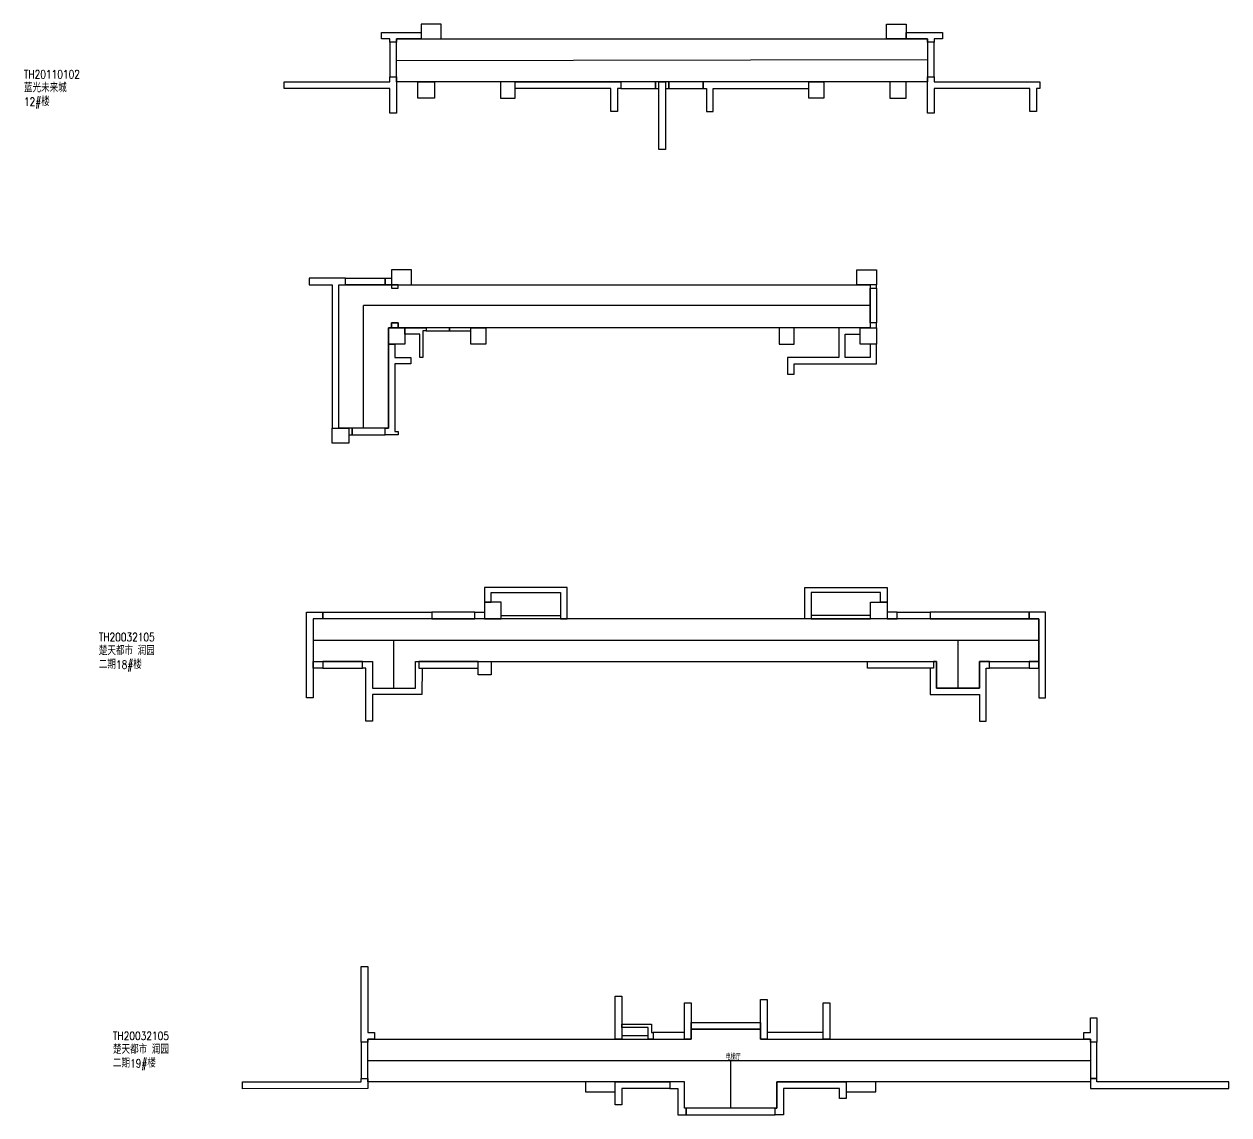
# Model space of a CAD drawing. Extents: x 562698 to 1410372, y 90292 to 698191.
# Drawn here: x 785318 to 821837, y 449011 to 482075 of the extents above; entities that cross this region are included whole.
import ezdxf

# ---------------------------------------------------------------- set-up
doc = ezdxf.new("R2010")
doc.units = 0
doc.header["$LTSCALE"] = 1000
for name, color, linetype in [('2号角度', 3, 'CONTINUOUS'), ('AD-NAME-ROOM', 9, 'CONTINUOUS'), ('中心线示意', 3, 'CONTINUOUS'), ('墙', 6, 'CONTINUOUS'), ('门', 1, 'CONTINUOUS')]:
    doc.layers.add(name, color=color, linetype=linetype)
doc.layers.add('AD-AREA-OUTL', color=31, linetype='CONTINUOUS', plot=False)
doc.styles.add('_TEL_DIM', font='SIMPLEX.shx', dxfattribs={"width": 0.8, "height": 3.5, "bigfont": 'tssdchn.shx'})
doc.styles.add('TH-STYLE3', font='tssdeng.shx', dxfattribs={"width": 0.65, "bigfont": 'tssdchn.shx'})

msp = doc.modelspace()

# ---------------------------------------------------------------- linework, layer by layer
at = {"layer": 'AD-AREA-OUTL'}
for points in [[(796606, 481625), (812706, 481625), (812706, 480325), (796606, 480325)], [(796659, 474073), (796659, 474173), (810959, 474173), (810959, 472873), (796659, 472873), (796659, 473023), (796459, 473023), (796459, 472873), (796359, 472873), (796359, 469823), (794859, 469823), (794859, 474173), (796459, 474173), (796459, 474073)], [(794078, 464050), (794078, 462750), (795878, 462750), (795878, 461950), (797178, 461950), (797178, 462750), (812978, 462750), (812978, 461950), (814278, 461950), (814278, 462750), (816078, 462750), (816078, 464050)], [(817637, 451311), (817637, 450011), (808137, 450011), (808137, 449211), (805337, 449211), (805337, 450011), (795737, 450011), (795737, 451311), (805537, 451311), (805537, 451611), (807637, 451611), (807637, 451311)]]:
    msp.add_lwpolyline(points, close=True, dxfattribs=at)
at = {"layer": '中心线示意'}
for p, q in [((796606, 480975), (812706, 481000)), ((795609, 469823), (795609, 473548)), ((810959, 473548), (795609, 473548)), ((794078, 463400), (816078, 463400)), ((796528, 461950), (796528, 463400)), ((813628, 461950), (813628, 463400)), ((795737, 450661), (817637, 450661)), ((806737, 449211), (806737, 450661))]:
    msp.add_line(p, q, dxfattribs=at)
at = {"layer": '墙'}
for points in [[(797956, 482075), (797356, 482075), (797356, 481625), (797956, 481625)], [(811456, 482075), (812056, 482075), (812056, 481625), (811456, 481625)], [(797356, 481825), (797356, 481625), (796606, 481625), (796606, 481525), (796406, 481525), (796406, 481625), (796156, 481625), (796156, 481825)], [(813156, 481825), (813156, 481625), (812906, 481625), (812906, 481525), (812706, 481525), (812706, 481625), (812056, 481625), (812056, 481825)], [(796406, 480475), (796606, 480475), (796606, 481525), (796406, 481525)], [(812706, 480475), (812906, 480475), (812906, 481525), (812706, 481525)], [(796406, 480475), (796606, 480475), (796606, 479375), (796406, 479375), (796406, 480125), (793506, 480125), (793206, 480125), (793206, 480325), (796406, 480325)], [(797756, 479825), (797256, 479825), (797256, 480325), (797756, 480325)], [(799756, 479825), (800206, 479825), (800206, 480325), (799756, 480325)], [(803306, 479425), (803106, 479425), (803106, 480125), (800206, 480125), (800206, 480325), (803406, 480325), (803406, 480125), (803306, 480125)], [(803406, 480125), (804456, 480125), (804456, 480325), (803406, 480325)], [(804456, 480125), (804556, 480125), (804556, 480325), (804456, 480325)], [(804556, 480325), (804756, 480325), (804756, 478277), (804556, 478277)], [(804756, 480125), (804856, 480125), (804856, 480325), (804756, 480325)], [(804856, 480125), (805906, 480125), (805906, 480325), (804856, 480325)], [(805906, 480325), (805906, 480125), (806006, 480125), (806006, 479425), (806206, 479425), (806206, 480125), (809106, 480125), (809106, 480325)], [(809556, 479825), (809106, 479825), (809106, 480325), (809556, 480325)], [(811556, 479825), (812056, 479825), (812056, 480325), (811556, 480325)], [(812706, 480475), (812906, 480475), (812906, 480325), (816106, 480325), (816106, 480125), (816006, 480125), (816006, 479425), (815806, 479425), (815806, 480125), (812906, 480125), (812906, 479375), (812706, 479375)], [(797059, 474623), (796459, 474623), (796459, 474173), (797059, 474173)], [(810559, 474623), (811159, 474623), (811159, 474173), (810559, 474173)], [(795059, 474173), (795059, 474373), (793959, 474373), (793959, 474173), (794659, 474173), (794659, 469823), (794859, 469823), (794859, 474173)], [(796259, 474173), (795059, 474173), (795059, 474373), (796259, 474373)], [(796259, 474373), (796459, 474373), (796459, 474173), (796259, 474173)], [(796459, 474073), (796659, 474073), (796659, 474173), (796459, 474173)], [(810959, 474073), (811159, 474073), (811159, 474173), (810959, 474173)], [(810959, 474073), (811159, 474073), (811159, 473023), (810959, 473023)], [(796659, 472873), (796459, 472873), (796459, 473023), (796659, 473023)], [(811159, 473023), (810959, 473023), (810959, 472873), (811159, 472873)], [(796359, 472873), (796859, 472873), (796859, 472373), (796359, 472373)], [(796859, 472873), (797509, 472873), (797509, 472773), (797409, 472773), (797409, 471973), (797309, 471973), (797309, 472673), (796859, 472673)], [(797509, 472773), (798209, 472773), (798209, 472873), (797509, 472873)], [(798209, 472773), (798859, 472773), (798859, 472873), (798209, 472873)], [(799309, 472373), (798859, 472373), (798859, 472873), (799309, 472873)], [(808209, 472373), (808659, 472373), (808659, 472873), (808209, 472873)], [(808459, 471463), (808659, 471463), (808659, 471773), (811159, 471773), (811159, 472373), (810959, 472373), (810959, 471973), (810209, 471973), (810209, 472673), (810659, 472673), (810659, 472873), (810009, 472873), (810009, 471973), (808459, 471973)], [(810659, 472873), (811159, 472873), (811159, 472373), (810659, 472373)], [(796559, 469723), (796659, 469723), (796659, 469623), (796259, 469623), (796259, 469823), (796359, 469823), (796359, 472373), (796559, 472373), (796559, 471973), (797044, 471973), (797044, 471773), (796559, 471773)], [(795159, 469373), (794659, 469373), (794659, 469823), (795159, 469823)], [(795159, 469623), (795259, 469623), (795259, 469823), (795159, 469823)], [(795259, 469623), (796259, 469623), (796259, 469823), (795259, 469823)], [(801778, 464050), (801778, 465000), (799278, 465000), (799278, 464550), (799478, 464550), (799478, 464850), (801578, 464850), (801578, 464050)], [(808978, 464050), (808978, 465000), (811478, 465000), (811478, 464550), (811278, 464550), (811278, 464850), (809178, 464850), (809178, 464050)], [(799778, 464550), (799278, 464550), (799278, 464050), (799778, 464050)], [(810978, 464550), (811478, 464550), (811478, 464050), (810978, 464050)], [(794378, 464250), (794378, 464050), (794078, 464050), (794078, 461650), (793878, 461650), (793878, 464250)], [(797678, 464050), (794378, 464050), (794378, 464250), (797678, 464250)], [(797678, 464050), (798978, 464050), (798978, 464250), (797678, 464250)], [(799278, 464050), (798978, 464050), (798978, 464250), (799278, 464250)], [(811478, 464050), (811778, 464050), (811778, 464250), (811478, 464250)], [(812778, 464050), (811778, 464050), (811778, 464250), (812778, 464250)], [(812778, 464050), (815778, 464050), (815778, 464250), (812778, 464250)], [(815778, 464250), (815778, 464050), (816078, 464050), (816078, 461650), (816278, 461650), (816278, 464250)], [(801578, 464050), (799778, 464050), (799778, 464150), (801578, 464150)], [(809178, 464050), (810978, 464050), (810978, 464150), (809178, 464150)], [(794378, 462550), (794078, 462550), (794078, 462750), (794378, 462750)], [(794378, 462550), (795578, 462550), (795578, 462750), (794378, 462750)], [(795578, 462550), (795578, 462750), (795878, 462750), (795878, 461950), (797178, 461950), (797178, 462750), (797278, 462750), (797278, 462550), (797379, 462550), (797378, 461750), (797128, 461750), (795878, 461750), (795878, 460942), (795678, 460942), (795678, 462550), (795628, 462550)], [(797278, 462550), (799078, 462550), (799078, 462750), (797278, 462750)], [(799478, 462350), (799078, 462350), (799078, 462750), (799478, 462750)], [(812878, 462550), (810878, 462550), (810878, 462750), (812878, 462750)], [(814578, 462550), (814578, 462750), (814278, 462750), (814278, 461950), (812978, 461950), (812978, 462750), (812878, 462750), (812878, 462550), (812777, 462550), (812778, 461750), (813028, 461750), (814278, 461750), (814278, 460942), (814478, 460942), (814478, 462550), (814528, 462550)], [(815778, 462550), (814578, 462550), (814578, 462750), (815778, 462750)], [(815778, 462550), (816078, 462550), (816078, 462750), (815778, 462750)], [(795737, 451511), (795937, 451511), (795937, 451311), (795737, 451311), (795737, 451211), (795537, 451211), (795537, 453511), (795737, 453511)], [(803437, 451311), (803237, 451311), (803237, 452611), (803437, 452611)], [(807837, 451311), (807637, 451311), (807637, 452511), (807837, 452511)], [(805537, 451311), (805337, 451311), (805337, 452411), (805537, 452411)], [(809737, 451311), (809537, 451311), (809537, 452411), (809737, 452411)], [(804387, 451311), (804237, 451311), (804237, 451661), (803437, 451661), (803437, 451761), (804337, 451761), (804337, 451511), (804387, 451511)], [(805537, 451811), (807637, 451811), (807637, 451610), (805537, 451610)], [(817637, 451951), (817837, 451951), (817837, 451211), (817637, 451211), (817637, 451311), (817437, 451311), (817437, 451511), (817637, 451511)], [(803437, 451311), (804237, 451311), (804237, 451411), (803437, 451411)], [(804387, 451311), (805337, 451311), (805337, 451511), (804387, 451511)], [(807837, 451311), (809537, 451311), (809537, 451511), (807837, 451511)], [(795537, 450011), (795537, 450111), (795737, 450111), (795737, 449811), (791937, 449803), (791937, 450011)], [(802337, 449711), (803237, 449711), (803237, 450011), (802337, 450011)], [(804887, 450011), (804887, 449811), (803437, 449811), (803437, 449311), (803237, 449311), (803237, 450011)], [(804887, 449811), (805137, 449811), (805137, 449011), (805387, 449011), (805387, 449211), (805337, 449211), (805337, 450011), (804887, 450011)], [(808337, 449011), (808087, 449011), (808087, 449211), (808137, 449211), (808137, 450011), (810237, 450011), (810237, 449511), (810037, 449511), (810037, 449811), (808337, 449811)], [(810237, 449711), (811137, 449711), (811137, 450011), (810237, 450011)], [(821837, 450011), (817837, 450011), (817837, 450111), (817637, 450111), (817637, 449811), (821837, 449811)], [(805387, 449011), (808087, 449011), (808087, 449211), (805387, 449211)]]:
    msp.add_lwpolyline(points, close=True, dxfattribs=at)
at = {"layer": '门'}
for points in [[(795537, 450111), (795737, 450111), (795737, 451211), (795537, 451211)], [(817637, 450111), (817837, 450111), (817837, 451211), (817637, 451211)]]:
    msp.add_lwpolyline(points, close=True, dxfattribs=at)

# ---------------------------------------------------------------- texts
at = {"layer": '2号角度', "color": 3, "char_height": 250, "width": 1900, "attachment_point": 1, "style": '_TEL_DIM'}
for s, insert in [('TH20110102蓝光未来城\\P12#楼', (785312, 480679)), ('TH20032105楚天都市 润园二期18#楼', (787582, 463618)), ('TH20032105楚天都市 润园二期19#楼', (788011, 451533))]:
    msp.add_mtext(s, dxfattribs=dict(at, insert=insert))
at = {"layer": 'AD-NAME-ROOM', "style": 'TH-STYLE3', "width": 0.65}
msp.add_text('电梯厅', height=180, dxfattribs=at).set_placement((806581, 450676))

doc.saveas('drawing.dxf')
